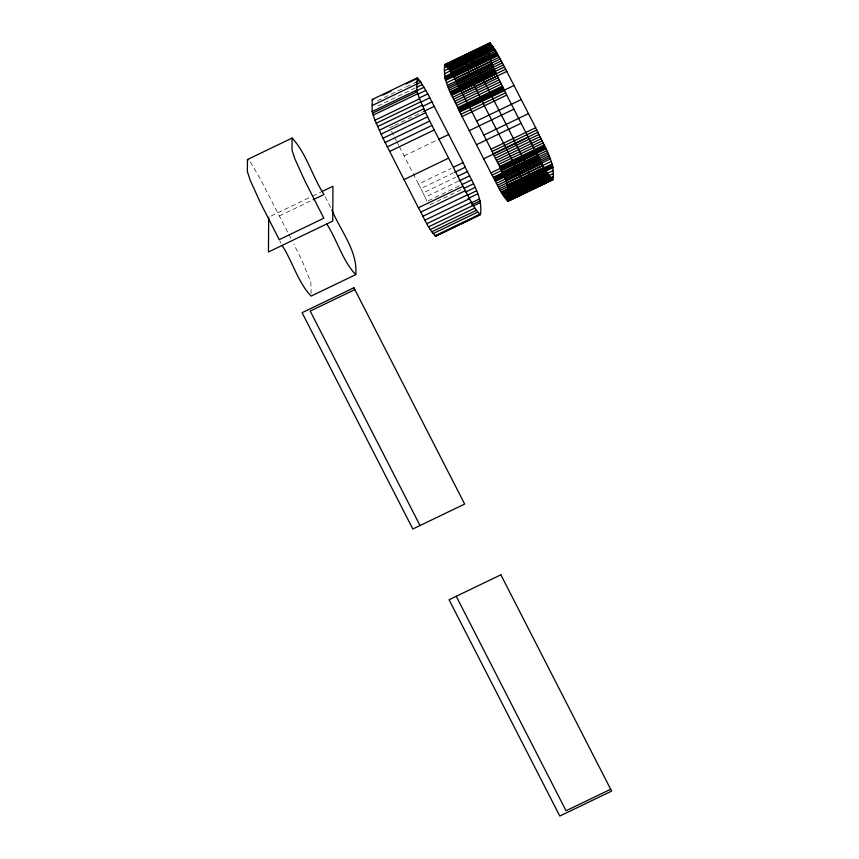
<?xml version="1.0" encoding="UTF-8"?>
<svg xmlns="http://www.w3.org/2000/svg" width="859" height="859" viewBox="0 0 859 859"><rect width="100%" height="100%" fill="white"/><g stroke="black" fill="none" stroke-linecap="round" stroke-linejoin="round"><path stroke-width="0.64" stroke-dasharray="4.29 3.22" d="M311.141 293.681L310.84 282.386L303.184 263.369A35.369 3.887 64.3 0 0 299.297 255.177L293.789 244.117M377.488 100.75L405.223 87.403M406.436 86.823L416.078 82.174M377.767 106.022L415.155 88.026M389.707 127.776L393.325 126.037M394.539 125.457L422.274 112.1M271.079 216.038L311.538 196.561M312.73 195.992L321.062 191.976M279.379 215.963L311.946 200.287M404.127 155.93L436.694 140.253M413.125 173.518L418.537 184.073L451.104 168.396M418.537 184.073L420.835 188.604L453.402 172.927M420.835 188.604L423.004 192.996L455.571 177.33M427.03 201.382L425.087 197.269L457.654 181.593M428.233 200.802L460.8 185.125M430.037 204.7L461.39 189.614M250.334 161.954L260.492 179.273L288.388 233.551M391.511 131.298L393.916 135.99M394.517 137.161L396.321 140.683M396.922 141.853L398.716 145.375M399.317 146.545L412.535 172.348M325.207 196.829L331.209 208.554M288.989 234.732L290.793 238.244M279.819 240.831L281.011 243.183M423.004 192.996L425.087 197.269"/><path stroke-width="1.29" d="M292.103 138.052L247.467 159.527L247.381 171.607L250.205 180.261L260.331 202.584L279.218 239.661L323.843 218.186L304.966 181.109L294.83 158.786L292.017 150.121L292.103 138.052C306.352 153.235 312.558 176.997 324.004 194.488L313.148 199.707M268.695 217.177L268.448 251.998L332.723 221.074L332.959 186.253L322.254 191.407M282.214 245.524C292.393 261.329 298.127 282.665 311.119 296.097L355.755 274.612C357.881 250.645 340.336 230.824 331.81 209.736M372.13 111.563L372.215 99.494L417.227 77.847L420.953 82.26L427.782 93.899L463.162 162.598C470.206 179.306 483.069 195.455 480.492 214.578L435.867 236.053C427.879 229.149 424.002 217.005 418.365 207.771L382.996 138.278L374.943 120.228L372.13 111.563L416.755 90.088L417.227 77.847M444.726 64.586C452.714 71.501 456.591 83.645 462.228 92.879L491.047 149.176C498.091 165.884 510.955 182.033 508.378 201.156C500.389 194.241 496.523 182.097 490.886 172.874L462.067 116.577C455.012 99.869 442.16 83.71 444.726 64.586L489.737 42.95L490.349 43.315L494.913 49.639L502.386 62.857L535.683 127.69C542.727 144.398 555.59 160.558 553.013 179.681L508.195 201.231M553.013 179.681C545.025 172.766 541.149 160.622 535.511 151.388L506.692 95.091C499.648 78.384 486.785 62.235 489.362 43.111L489.737 42.95M445.263 64.522L490.049 43.133M445.574 64.704L490.199 43.229M382.856 95.059L391.296 90.99M405.77 84.021L417.839 78.223M445.724 64.801L490.349 43.315M446.659 65.907L491.284 44.432M444.704 67.614L489.34 46.128M416.078 82.174L419.707 80.435M447.593 67.013L492.218 45.538M448.215 67.925L492.841 46.45M372.172 105.528L416.798 84.053M444.683 70.631L489.319 49.146M416.121 84.579L420.953 82.26M448.838 68.838L493.463 47.363M449.558 69.976L494.193 48.501M444.661 73.649L489.297 52.163M416.368 87.446L422.392 84.547M450.288 71.125L494.913 49.639M451.104 72.489L495.729 51.003M444.64 76.666L489.276 55.191M415.584 91.333L424.035 87.264M451.92 73.842L496.545 52.367M444.833 77.482L489.458 56.007M372.505 113.205L417.13 91.72L416.755 90.088M445.016 78.298L496.996 53.151M445.166 78.803L489.791 57.317M452.822 75.409L497.447 53.934M445.316 79.296L489.941 57.821M445.467 79.79L490.092 58.315M453.273 76.193L497.898 54.718M373.096 115.192L417.732 93.717L417.13 91.72M445.617 80.295L490.242 58.809M417.388 94.469L425.839 90.399M453.724 76.977L498.349 55.502M454.701 78.727L499.326 57.252M446.54 82.808L491.165 61.333M419.342 97.969L427.782 93.899M455.678 80.478L500.303 59.003M374.943 120.228L419.579 98.753L417.732 93.717M447.464 85.331L492.089 63.845M456.709 82.41L501.345 60.925M448.076 86.845L492.712 65.359M376.188 123.256L420.813 101.781L419.579 98.753M448.699 88.359L493.324 66.884M420.223 102.404L429.865 97.754M457.75 84.332L502.386 62.857M449.418 90.034L494.054 68.559M458.846 86.383L503.471 64.908M377.627 126.617L422.252 105.142L420.813 101.781M450.137 91.72L494.773 70.234M450.546 92.632L495.181 71.147M422.392 106.505L432.045 101.856M459.93 88.434L504.555 66.959M450.954 93.534L495.579 72.059M451.362 94.447L495.987 72.972M461.079 90.657L505.704 69.182M379.248 130.267L423.884 108.782L422.252 105.142M451.77 95.36L496.395 73.885M452.672 97.314L497.297 75.839M423.487 111.52L434.343 106.301M462.228 92.879L506.853 71.394M381.052 134.165L425.677 112.69L423.884 108.782M453.563 99.268L498.199 77.793M454.54 101.319L499.165 79.844M382.996 138.278L427.632 116.803L425.677 112.69M455.517 103.381L500.142 81.895M456.548 105.517L501.184 84.032M385.079 142.551L429.704 121.065L463.001 186.296C468.638 195.519 472.504 207.663 480.492 214.578M457.589 107.643L502.225 86.168M458.137 108.749L502.762 87.264M458.674 109.845L503.31 88.37M459.221 110.94L503.846 89.465M469.433 106.945L514.058 85.47M387.248 146.943L431.884 125.468M459.769 112.046L504.394 90.56M460.918 114.311L505.543 92.826M389.546 151.474L434.171 129.999M462.067 116.577L506.692 95.091M439.099 139.094L448.752 134.444M476.638 121.022L521.263 99.547M469.272 130.643L513.897 109.168M483.842 135.099L528.478 113.624M403.955 179.628L448.591 158.142M476.477 144.72L521.102 123.245M453.509 167.237L463.162 162.598M491.047 149.176L535.683 127.69M492.196 151.442L536.832 129.956M454.604 172.348L465.46 167.129M493.345 153.707L537.97 132.222M483.681 158.797L528.306 137.311M494.43 155.898L539.065 134.423M457.987 176.159L467.629 171.521M495.525 158.099L540.15 136.624M496.556 160.236L541.191 138.75M458.856 181.013L469.712 175.784M497.597 162.372L542.222 140.887M498.574 164.423L543.199 142.948M462.013 184.545L471.655 179.896M499.541 166.474L544.177 144.999M499.992 167.451L544.627 145.976M418.365 207.771L463.001 186.296M490.886 172.874L535.511 151.388M500.443 168.428L545.068 146.953M500.894 169.406L545.519 147.931M463.806 188.443L473.459 183.805M501.345 170.383L545.97 148.908M492.035 175.086L536.66 153.611M502.161 172.208L546.786 150.722M420.663 212.205L465.299 190.73M493.184 177.308L537.809 155.833M493.721 178.339L538.357 156.853M465.438 192.094L475.081 187.455M502.977 174.033L547.602 152.548M494.269 179.359L538.894 157.884M503.696 175.708L548.321 154.233M494.816 180.39L539.441 158.904M422.843 216.307L467.468 194.832M495.353 181.41L539.989 159.935M466.877 195.455L476.53 190.805M504.416 177.383L549.041 155.908M505.028 178.908L549.663 157.422M496.395 183.343L541.03 161.857M468.112 198.483L477.765 193.844M505.65 180.422L550.275 158.936M424.926 220.162L469.551 198.687M497.436 185.265L542.072 163.79M506.574 182.935L551.199 161.46M498.413 187.015L543.038 165.54M426.869 223.673L471.505 202.187M499.39 188.765L544.015 167.29M471.161 202.939L479.612 198.869M507.497 185.447L552.122 163.972M507.648 185.952L552.273 164.466M507.798 186.446L552.423 164.971M500.292 190.333L544.917 168.858M507.948 186.951L552.573 165.465M471.763 204.936L480.213 200.866M508.099 187.445L552.724 165.97M508.281 188.261L552.906 166.786M428.673 226.797L473.309 205.322M501.194 191.901L545.819 170.426M473.341 205.988L480.578 202.499M508.464 189.077L553.099 167.602M501.602 192.577L546.227 171.102M502.01 193.264L546.635 171.779M502.418 193.941L547.043 172.466M430.316 229.525L474.941 208.05M502.826 194.628L547.451 173.142M508.442 192.105L553.078 170.619M503.557 195.766L548.182 174.291M431.755 231.812L476.391 210.326M504.276 196.904L548.901 175.429M508.421 195.122L553.056 173.636M504.899 197.817L549.524 176.342M433.011 233.637L477.636 212.152M505.522 198.73L550.147 177.255M508.399 198.139L553.035 176.653M506.456 199.836L551.081 178.361M434.869 235.849L479.505 214.374M507.39 200.952L552.015 179.467M507.54 201.038L552.165 179.563M507.69 201.135L552.326 179.649M435.481 236.214L480.117 214.739M507.852 201.221L552.627 179.842M354.842 289.601L310.217 311.076L420.019 525.536M610.674 789.271L566.038 810.746L456.236 596.296M372.215 99.494L373.203 99.698M247.467 159.527L248.466 159.731M355.755 274.612C342.762 261.19 337.018 239.854 326.849 224.049M427.632 116.803L429.704 121.065M467.049 53.849C464.472 72.972 477.336 89.121 484.379 105.829L513.199 162.126C518.836 171.36 522.712 183.504 530.701 190.419C533.267 171.295 520.404 155.146 513.36 138.439L484.54 82.142C478.903 72.908 475.038 60.764 467.049 53.849M353.897 287.754L302.089 312.687L412.835 528.994L464.644 504.061L353.897 287.754M500.872 574.811L449.064 599.743L559.81 816.05L611.619 791.118L500.872 574.811"/></g></svg>
